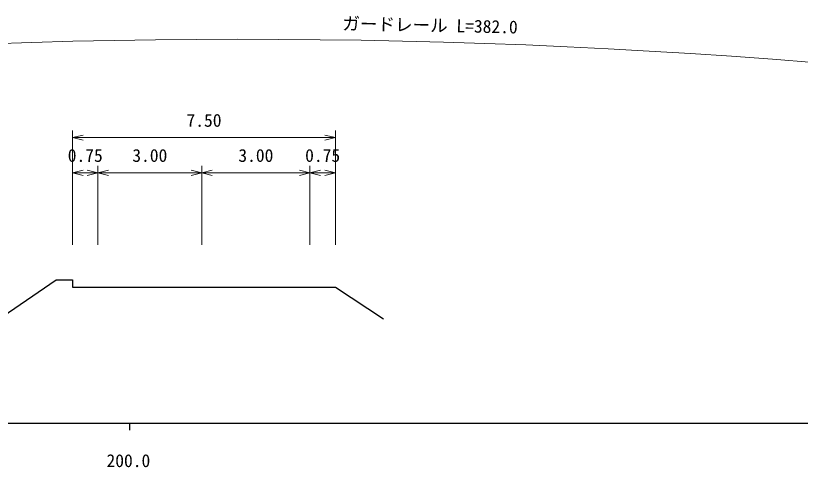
# Model space of a CAD drawing. Units: millimetres on the paper, enlarged 1000 times. Extents: x 40000 to 680000, y 20000 to 380000.
# Drawn here: x 251794 to 363546, y 198715 to 263039 of the extents above; entities that cross this region are included whole.
import ezdxf
from ezdxf.enums import TextEntityAlignment as Align

# ---------------------------------------------------------------- set-up
doc = ezdxf.new("R2010")
doc.units = ezdxf.units.MM
doc.header["$LTSCALE"] = 1000
for name, color, linetype, lineweight in [('M-BGD', 7, 'Continuous', 25), ('M-STR-HTXT', 7, 'Continuous', 13), ('M-TTL-BAND', 7, 'Continuous', 25)]:
    doc.layers.add(name, color=color, linetype=linetype, lineweight=lineweight)
doc.styles.add('ＭＳ ゴシック', font='')
doc.styles.get('ＭＳ ゴシック').set_extended_font_data('MS Gothic')

msp = doc.modelspace()

# ---------------------------------------------------------------- linework, layer by layer
at = {"layer": 'M-BGD'}
msp.add_lwpolyline([(249037, 219615), (257558, 225411), (259906, 225411), (259906, 224386), (297327, 224386), (304165, 219879)], dxfattribs=at)
at = {"layer": 'M-STR-HTXT'}
for p, q in [((259906, 230411), (259906, 246668)), ((259906, 245668), (261406, 246043)), ((297327, 245668), (295827, 246043)), ((297327, 230411), (297327, 246668)), ((259906, 245668), (297327, 245668)), ((259906, 245668), (261406, 245293)), ((297327, 245668), (295827, 245293)), ((263493, 230411), (263493, 241668)), ((278299, 230411), (278299, 241668)), ((293700, 230411), (293700, 241668)), ((259906, 240668), (261406, 241043)), ((259906, 240668), (263493, 240668)), ((259906, 240668), (261406, 240293)), ((263493, 240668), (261993, 241043)), ((263493, 240668), (261993, 240293)), ((263493, 240668), (264993, 241043)), ((263493, 240668), (278299, 240668)), ((263493, 240668), (264993, 240293)), ((278299, 240668), (276799, 241043)), ((278299, 240668), (276799, 240293)), ((278299, 240668), (279799, 241043)), ((278299, 240668), (293700, 240668)), ((278299, 240668), (279799, 240293)), ((293700, 240668), (292200, 241043)), ((293700, 240668), (292200, 240293)), ((293700, 240668), (295200, 241043)), ((293700, 240668), (297327, 240668)), ((293700, 240668), (295200, 240293)), ((297327, 240668), (295827, 241043)), ((297327, 240668), (295827, 240293))]:
    msp.add_line(p, q, dxfattribs=at)
msp.add_arc((284013, -747294), 1006974, 77.33808, 98.72522, dxfattribs=at)
at = {"layer": 'M-TTL-BAND'}
for p, q in [((40000, 205000), (579000, 205000)), ((268000, 205000), (268000, 204000))]:
    msp.add_line(p, q, dxfattribs=at)

# ---------------------------------------------------------------- texts
at = {"layer": 'M-STR-HTXT', "style": 'ＭＳ ゴシック'}
msp.add_text('ガードレール L=382.0', height=1833, rotation=358.802, dxfattribs=at).set_placement((310780, 260214), align=Align.BOTTOM_CENTER)
for s, p in [('7.50', (278616, 246668)), ('0.75', (261699, 241668)), ('3.00', (270896, 241668)), ('3.00', (286000, 241668)), ('0.75', (295513, 241668))]:
    msp.add_text(s, height=1833, dxfattribs=at).set_placement(p, align=Align.BOTTOM_CENTER)
at = {"layer": 'M-TTL-BAND', "style": 'ＭＳ ゴシック'}
msp.add_text('200.0', height=1833, dxfattribs=at).set_placement((267844, 198195), align=Align.BOTTOM_CENTER)

doc.saveas('drawing.dxf')
